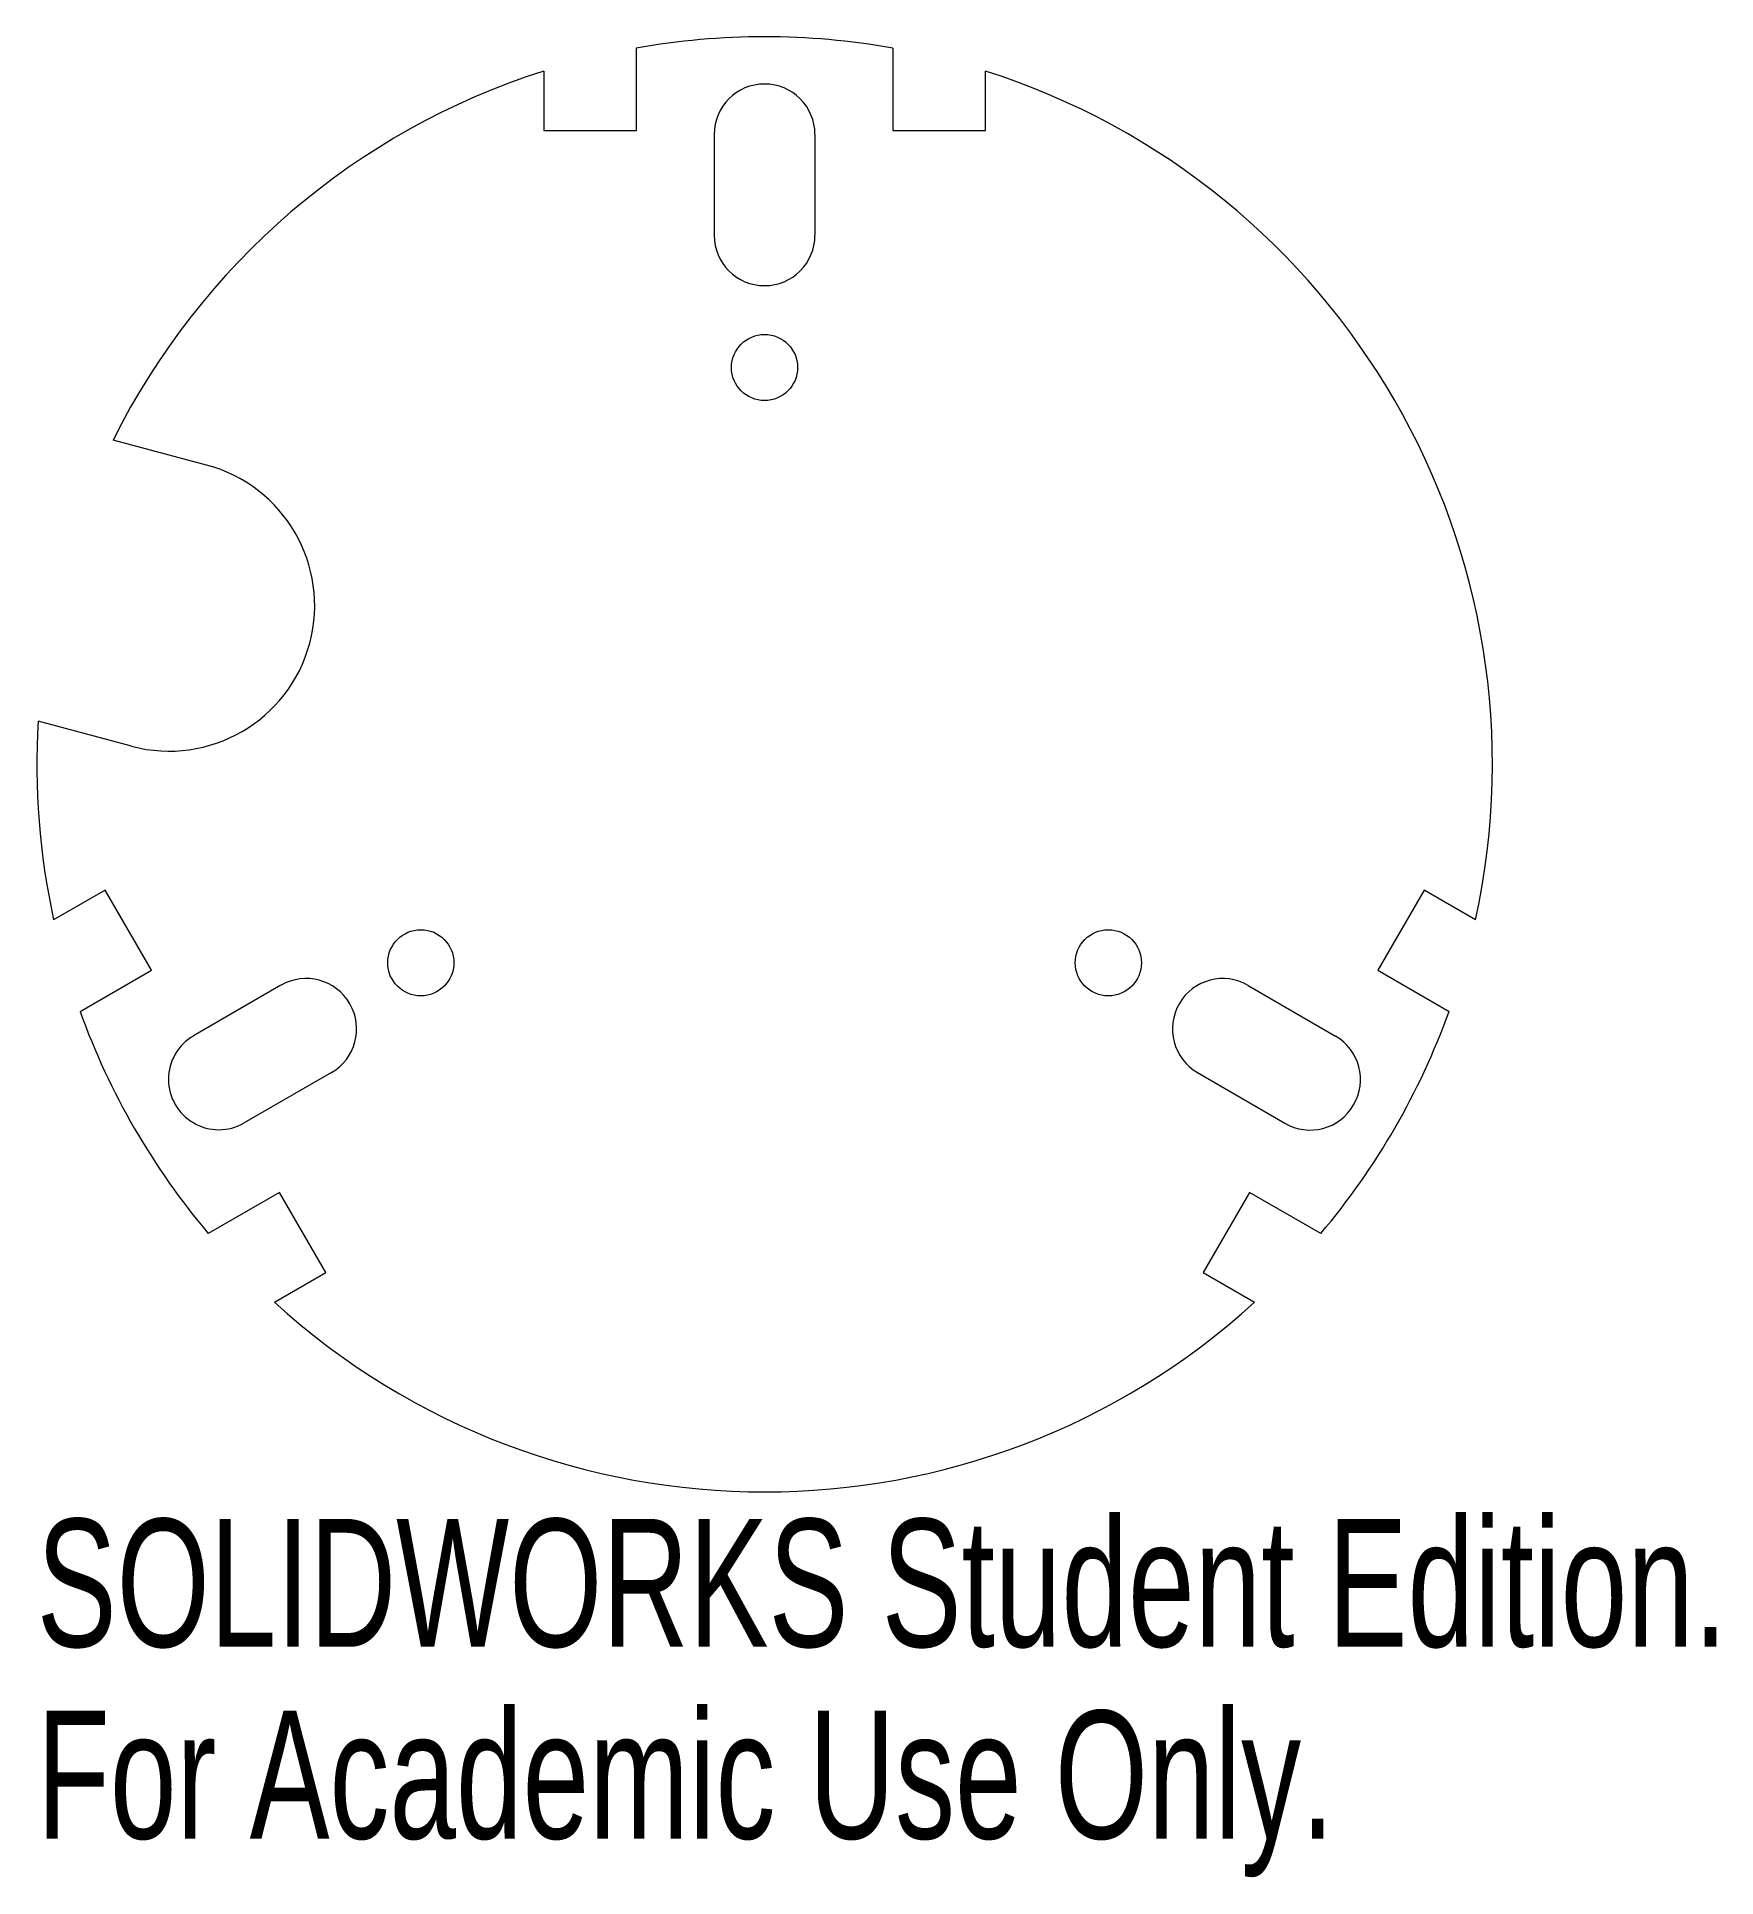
# Model space of a CAD drawing. Header units: millimetres. Extents: x -27.5 to 36, y -42.1 to 27.5.
import ezdxf

# ---------------------------------------------------------------- set-up
doc = ezdxf.new("R2010")
doc.units = ezdxf.units.MM
doc.styles.add('SLDTEXTSTYLE0', font='TXT', dxfattribs={"width": 0.7})

msp = doc.modelspace()

# ---------------------------------------------------------------- linework, layer by layer
at = {"color": 7, "linetype": 'Continuous', "lineweight": 15}
for p, q in [((-4.845, 23.96), (-4.845, 27.07)), ((4.845, 27.07), (4.845, 23.96)), ((-8.345, 26.203), (-8.345, 23.96)), ((8.345, 23.96), (8.345, 26.203)), ((-8.345, 23.96), (-4.845, 23.96)), ((-1.905, 23.81), (-1.905, 20)), ((1.905, 23.81), (1.905, 20)), ((4.845, 23.96), (8.345, 23.96)), ((-21.083, 11.314), (-24.617, 12.257)), ((-23.917, 0.686), (-27.452, 1.628)), ((-24.922, -4.753), (-26.865, -5.875)), ((-23.172, -7.784), (-24.922, -4.753)), ((24.923, -4.753), (23.173, -7.784)), ((26.865, -5.875), (24.923, -4.753)), ((-25.866, -9.339), (-23.172, -7.784)), ((23.173, -7.784), (25.866, -9.339)), ((-18.273, -8.35), (-21.573, -10.255)), ((18.279, -8.353), (21.572, -10.269)), ((-16.368, -11.65), (-19.668, -13.555)), ((16.363, -11.647), (19.656, -13.563)), ((-18.327, -16.176), (-21.021, -17.731)), ((-16.577, -19.207), (-18.327, -16.176)), ((18.328, -16.176), (16.578, -19.207)), ((21.021, -17.731), (18.328, -16.176)), ((-18.52, -20.329), (-16.577, -19.207)), ((16.578, -19.207), (18.52, -20.329))]:
    msp.add_line(p, q, dxfattribs=at)
for centre in [(0, 15), (-12.99, -7.5), (12.99, -7.5)]:
    msp.add_circle(centre, 1.25, dxfattribs=at)
for centre, radius, start, end in [((0, 0), 27.5, 79.85283, 100.14771), ((0, 0), 27.5, 107.66549, 153.53162), ((0, 0), 27.5, 347.66549, 72.33507), ((0, 23.81), 1.905, 0, 180), ((0, 20), 1.905, 180, 0), ((-22.5, 6), 5.5, 255.06858, 75.06858), ((0, 0), 27.5, 176.60554, 192.33507), ((-17.32, -10), 1.905, 300, 120), ((17.321, -10), 1.905, 59.80869, 239.80869), ((0, 0), 27.5, 199.85283, 220.14771), ((0, 0), 27.5, 319.85283, 340.14771), ((-20.62, -11.905), 1.905, 120, 300), ((20.614, -11.916), 1.905, 239.80869, 59.80869), ((0, 0), 27.5, 227.66549, 312.33507)]:
    msp.add_arc(centre, radius, start, end, dxfattribs=at)

# ---------------------------------------------------------------- texts
at = {"color": 7, "linetype": 'Continuous', "char_height": 4.83362, "attachment_point": 1, "style": 'SLDTEXTSTYLE0'}
for s, insert in [('SOLIDWORKS Student Edition.', (-27.5, -28.52)), ('For Academic Use Only.', (-27.5, -35.77))]:
    msp.add_mtext(s, dxfattribs=dict(at, insert=insert))

doc.saveas('drawing.dxf')
